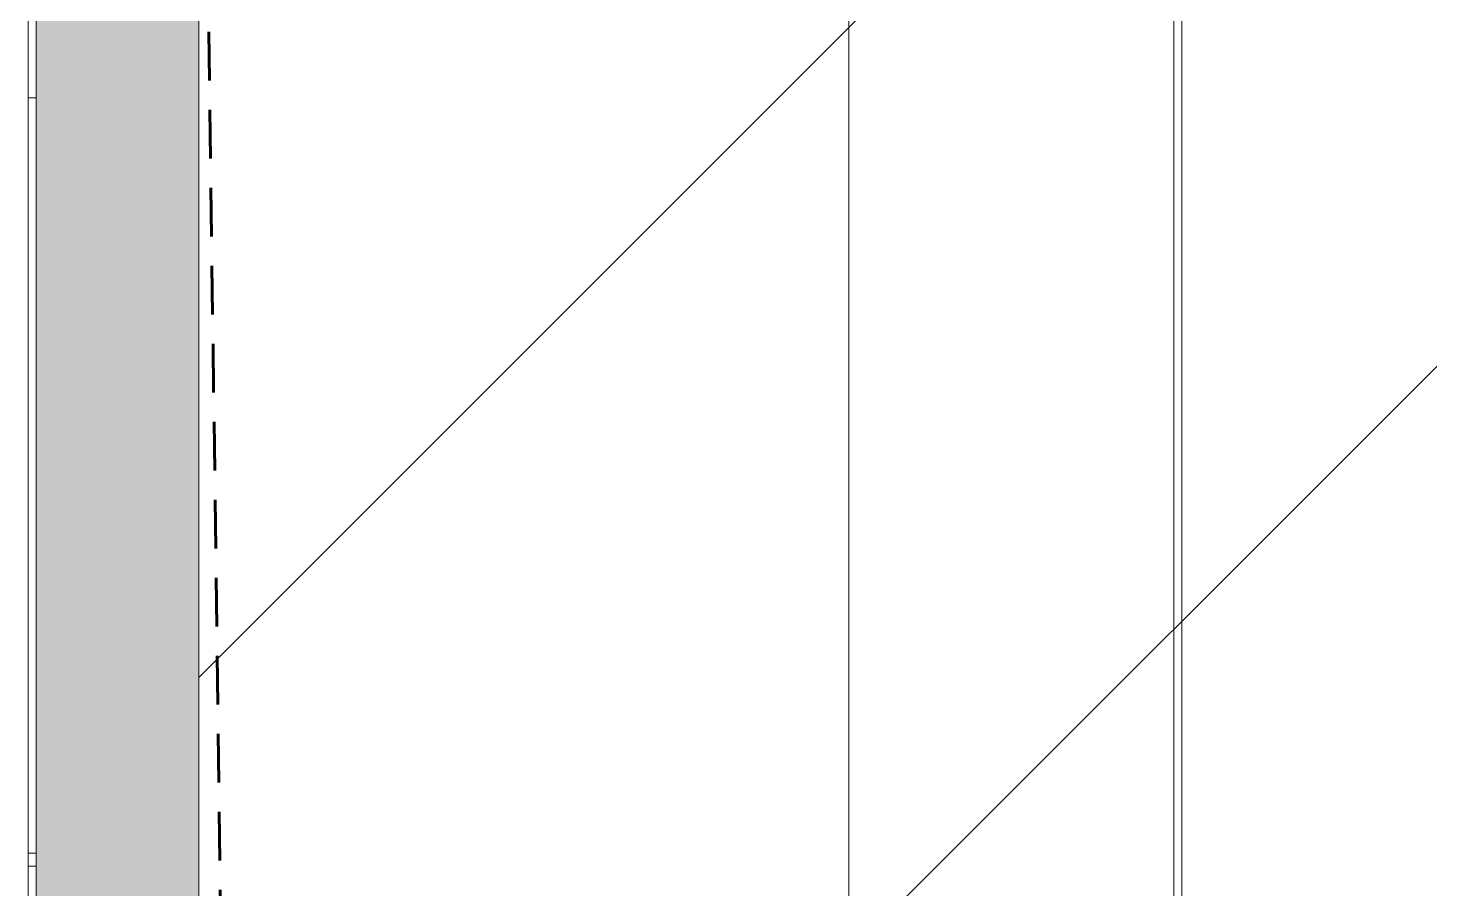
# Model space of a CAD drawing. Header units: millimetres. Extents: x -249154 to 415037, y -45458 to 354837.
# Drawn here: x 107173.7 to 107346.2, y 7745.1 to 7851 of the extents above; entities that cross this region are included whole.
import ezdxf

# ---------------------------------------------------------------- set-up
doc = ezdxf.new("R2010")
doc.units = ezdxf.units.MM
doc.linetypes.add('200_ШТРИХ__ш1_п0_6_', pattern=[320, 200, -120])
for name, color, linetype, lineweight in [('0) НЗ Ремонт штукатурка', 6, 'Continuous', 60), ('A-FLOR', 7, 'Continuous', 9), ('A-GENM-3', 7, 'Continuous', 5), ('I-WALL', 7, 'Continuous', 5), ('Оси', 7, 'Continuous', 9)]:
    doc.layers.add(name, color=color, linetype=linetype, lineweight=lineweight)
doc.layers.add('A-WALL-1', color=9, linetype='Continuous', lineweight=5, true_color=0x808080)
doc.layers.add('A-WALL-FNSH-1', color=9, linetype='Continuous', lineweight=5, true_color=0x808080)

# ---------------------------------------------------------------- blocks, each defined once
blk = doc.blocks.new('Рисунок_горы - Рисунок_горы-31934381-Объем проектирования 1 этажа')
at = {"layer": 'A-GENM-3'}
for p, q in [((107109, 10341.4), (107109, 6202.65)), ((107109, 8045.15), (107109, 7835.59)), ((107109, 7185.35), (107109, 7981.09))]:
    blk.add_line(p, q, dxfattribs=at)
for points, knots in [([(107109, 7955.53), (107109, 7955.53), (107109, 8012.16), (107109, 8097.93), (107109, 8148.48)], [0.77777778, 0.77777778, 0.77777778, 0.77777778, 0.77777779, 0.8, 0.8, 0.8, 0.8]), ([(107109, 8148.48), (107109, 8148.48), (107109, 8097.93), (107109, 8012.16), (107109, 7955.53)], [0.26618705, 0.26618705, 0.26618705, 0.26618705, 0.26618706, 0.273381295, 0.273381295, 0.273381295, 0.273381295]), ([(107109, 7980.14), (107109, 7980.14), (107109, 7981.73), (107109, 7983.29), (107109, 7984.83)], [0.622222222, 0.622222222, 0.622222222, 0.622222222, 0.622222232, 0.623651394, 0.623651394, 0.623651394, 0.623651394]), ([(107109, 7835.59), (107109, 7835.59), (107109, 7850.17), (107109, 7943.94), (107109, 7955.53)], [0.75555556, 0.75555556, 0.75555556, 0.75555556, 0.75555557, 0.77777778, 0.77777778, 0.77777778, 0.77777778]), ([(107109, 7955.53), (107109, 7955.53), (107109, 7943.94), (107109, 7850.17), (107109, 7835.59)], [0.273381295, 0.273381295, 0.273381295, 0.273381295, 0.273381305, 0.28057554, 0.28057554, 0.28057554, 0.28057554])]:
    blk.add_open_spline(points, degree=3, knots=knots, dxfattribs=at)
for points in [[(107109, 7987.08), (107109, 7987.14), (107109, 7987.2), (107109, 7987.26)], [(107109, 7985.01), (107109, 7985.71), (107109, 7986.4), (107109, 7987.08)], [(107109, 7986.51), (107109, 7966.1), (107109, 7895.75), (107109, 7868.5)], [(107109, 7796.34), (107109, 7808.56), (107109, 7973.6), (107109, 7985.81)], [(107109, 7984.83), (107109, 7984.89), (107109, 7984.95), (107109, 7985.01)], [(107109, 7978.79), (107109, 7979.21), (107109, 7979.66), (107109, 7980.14)], [(107109, 7978.6), (107109, 7978.65), (107109, 7978.7), (107109, 7978.75)], [(107109, 7978.54), (107109, 7975.28), (107109, 7970.92), (107109, 7978.55)], [(107109, 7978.47), (107109, 7978.48), (107109, 7978.49), (107109, 7978.5)], [(107109, 7978.44), (107109, 7978.45), (107109, 7978.46), (107109, 7978.47)], [(107109, 7978.39), (107109, 7978.41), (107109, 7978.42), (107109, 7978.44)], [(107109, 7978.36), (107109, 7975.15), (107109, 7971.11), (107109, 7978.39)], [(107109, 7978.24), (107109, 7978.27), (107109, 7978.31), (107109, 7978.34)], [(107109, 7978.34), (107109, 7978.18), (107109, 7978.02), (107109, 7977.86)], [(107109, 7978.02), (107109, 7978.07), (107109, 7978.12), (107109, 7978.18)], [(107109, 7978), (107109, 7978.01), (107109, 7978.02), (107109, 7978.02)], [(107109, 7977.97), (107109, 7974.91), (107109, 7971.54), (107109, 7978)], [(107109, 7977.61), (107109, 7977.73), (107109, 7977.85), (107109, 7977.97)], [(107109, 7977.86), (107109, 7977.86), (107109, 7977.86), (107109, 7977.86)], [(107109, 7977.84), (107109, 7977.84), (107109, 7977.84), (107109, 7977.83)], [(107109, 7977.83), (107109, 7977.82), (107109, 7977.82), (107109, 7977.82)], [(107109, 7977.83), (107109, 7974.83), (107109, 7971.7), (107109, 7977.83)], [(107109, 7977.82), (107109, 7974.82), (107109, 7971.71), (107109, 7977.81)], [(107109, 7977.82), (107109, 7977.82), (107109, 7977.82), (107109, 7977.82)], [(107109, 7977.81), (107109, 7977.8), (107109, 7977.8), (107109, 7977.8)], [(107109, 7977.81), (107109, 7974.82), (107109, 7971.72), (107109, 7977.81)], [(107109, 7977.8), (107109, 7977.77), (107109, 7977.74), (107109, 7977.72)], [(107109, 7977.72), (107109, 7977.71), (107109, 7977.71), (107109, 7977.71)], [(107109, 7977.71), (107109, 7977.69), (107109, 7977.68), (107109, 7977.66)], [(107109, 7977.71), (107109, 7974.77), (107109, 7971.82), (107109, 7977.71)], [(107109, 7977.66), (107109, 7977.65), (107109, 7977.63), (107109, 7977.62)], [(107109, 7977.62), (107109, 7977.61), (107109, 7977.61), (107109, 7977.61)], [(107109, 7977.48), (107109, 7977.52), (107109, 7977.57), (107109, 7977.61)], [(107109, 7977.61), (107109, 7977.6), (107109, 7977.6), (107109, 7977.59)], [(107109, 7977.59), (107109, 7977.58), (107109, 7977.58), (107109, 7977.57)], [(107109, 7977.57), (107109, 7977.56), (107109, 7977.56), (107109, 7977.56)], [(107109, 7977.57), (107109, 7977.57), (107109, 7977.57), (107109, 7977.57)], [(107109, 7977.56), (107109, 7974.7), (107109, 7971.97), (107109, 7977.55)], [(107109, 7977.54), (107109, 7974.69), (107109, 7971.99), (107109, 7977.53)], [(107109, 7977.53), (107109, 7974.68), (107109, 7972), (107109, 7977.52)], [(107109, 7977.51), (107109, 7974.68), (107109, 7972.01), (107109, 7977.5)], [(107109, 7977.5), (107109, 7977.43), (107109, 7977.36), (107109, 7977.28)], [(107109, 7976.98), (107109, 7977.11), (107109, 7977.24), (107109, 7977.38)], [(107109, 7977.28), (107109, 7977.28), (107109, 7977.27), (107109, 7977.27)], [(107109, 7977.27), (107109, 7977.26), (107109, 7977.26), (107109, 7977.26)], [(107109, 7977.26), (107109, 7977.25), (107109, 7977.25), (107109, 7977.24)], [(107109, 7977.24), (107109, 7977.24), (107109, 7977.24), (107109, 7977.23)], [(107109, 7977.23), (107109, 7977.21), (107109, 7977.19), (107109, 7977.16)], [(107109, 7977.16), (107109, 7977.13), (107109, 7977.1), (107109, 7977.06)], [(107109, 7976.94), (107109, 7974.45), (107109, 7972.53), (107109, 7976.96)], [(107109, 7976.83), (107109, 7974.41), (107109, 7972.63), (107109, 7976.86)], [(107109, 7976.71), (107109, 7976.74), (107109, 7976.76), (107109, 7976.78)], [(107109, 7976.64), (107109, 7976.66), (107109, 7976.69), (107109, 7976.71)], [(107109, 7976.49), (107109, 7976.53), (107109, 7976.58), (107109, 7976.62)], [(107109, 7976.48), (107109, 7976.48), (107109, 7976.48), (107109, 7976.49)], [(107109, 7976.47), (107109, 7974.32), (107109, 7972.93), (107109, 7976.48)], [(107109, 7976.46), (107109, 7976.46), (107109, 7976.46), (107109, 7976.46)], [(107109, 7976.45), (107109, 7974.32), (107109, 7972.95), (107109, 7976.46)], [(107109, 7976.44), (107109, 7974.31), (107109, 7972.96), (107109, 7976.44)], [(107109, 7976.42), (107109, 7976.42), (107109, 7976.43), (107109, 7976.43)], [(107109, 7976.41), (107109, 7976.42), (107109, 7976.42), (107109, 7976.42)], [(107109, 7976.41), (107109, 7976.41), (107109, 7976.41), (107109, 7976.41)], [(107109, 7976.4), (107109, 7974.31), (107109, 7972.99), (107109, 7976.41)], [(107109, 7975.66), (107109, 7975.88), (107109, 7976.12), (107109, 7976.39)], [(107109, 7975.65), (107109, 7975.66), (107109, 7975.66), (107109, 7975.66)], [(107109, 7975.64), (107109, 7975.65), (107109, 7975.65), (107109, 7975.65)], [(107109, 7975.64), (107109, 7974.2), (107109, 7973.56), (107109, 7975.64)], [(107109, 7975.58), (107109, 7974.19), (107109, 7973.6), (107109, 7975.6)], [(107109, 7975.56), (107109, 7975.57), (107109, 7975.57), (107109, 7975.58)], [(107109, 7975.53), (107109, 7975.54), (107109, 7975.54), (107109, 7975.54)], [(107109, 7975.48), (107109, 7975.5), (107109, 7975.52), (107109, 7975.53)], [(107109, 7975.46), (107109, 7975.47), (107109, 7975.47), (107109, 7975.48)], [(107109, 7975.45), (107109, 7975.45), (107109, 7975.46), (107109, 7975.46)], [(107109, 7975.37), (107109, 7975.4), (107109, 7975.42), (107109, 7975.45)], [(107109, 7975.37), (107109, 7974.19), (107109, 7973.74), (107109, 7975.37)], [(107109, 7975.27), (107109, 7975.3), (107109, 7975.32), (107109, 7975.35)]]:
    blk.add_open_spline(points, degree=3, dxfattribs=at)

msp = doc.modelspace()

# ---------------------------------------------------------------- hatches: boundary and pattern name
at = {"layer": 'I-WALL'}
h = msp.add_hatch(dxfattribs=at)
h.set_pattern_fill('FP_1', color=256, style=0, pattern_type=2)
h.set_pattern_definition([(45, (64.7, -136.06), (-114.04925, 114.04925), []), (45, (178.75, -136.06), (-114.04925, 114.04925), [201.612, -40.322, 6.706, -33.617])])
h.paths.add_polyline_path([(107414.7, 2263.94), (107414.7, 10243.94), (107194.7, 10263.94), (107194.7, 2263.94), (107414.5, 2263.94)])
h.paths.add_polyline_path([(107414.7, 10243.94), (107414.7, 10463.94), (107194.7, 10463.94), (107194.74, 10263.94)])
h = msp.add_hatch(dxfattribs=at)
h.set_pattern_fill('FP_191', color=256, style=0, pattern_type=2)
h.set_pattern_definition([(0, (64.7, -136.06), (243.84, 60.96), [20.117, -162.763, 20.117, -162.763, -975.36]), (0, (64.7, -136.06), (243.84, 60.96), [-365.76, 20.117, -345.643, 20.117, -162.763, -426.72]), (0, (64.7, -136.06), (243.84, 60.96), [-914.4, 20.117, -101.803, 20.117, -284.683]), (120, (156.14, -105.58), (-174.71291, 180.691634), [20.117, -162.763, 20.117, -162.763, -975.36]), (120, (156.14, -105.58), (-174.71291, 180.691634), [-365.76, 20.117, -345.643, 20.117, -162.763, -426.72]), (120, (156.14, -105.58), (-174.71291, 180.691634), [-914.4, 20.117, -101.803, 20.117, -284.683]), (240, (186.62, 16.34), (-69.12709, -241.651634), [20.117, -162.763, 20.117, -162.763, -975.36]), (240, (186.62, 16.34), (-69.12709, -241.651634), [-365.76, 20.117, -345.643, 20.117, -162.763, -426.72]), (240, (186.62, 16.34), (-69.12709, -241.651634), [-914.4, 20.117, -101.803, 20.117, -284.683])])
h.paths.add_polyline_path([(107194.7, 13.94), (107194.7, 10243.94), (107174.7, 10243.94), (107174.7, 13.94)])

# ---------------------------------------------------------------- linework, layer by layer
at = {"layer": '0) НЗ Ремонт штукатурка', "color": 3, "linetype": '200_ШТРИХ__ш1_п0_6_', "ltscale": 0.03}
msp.add_lwpolyline([(107269.21, 2277.03), (107173.7, 9544.04)], dxfattribs=at)
at = {"layer": 'A-FLOR'}
msp.add_line((107174.7, 10243.94), (107174.7, 33.94), dxfattribs=at)
at = {"layer": 'A-WALL-1'}
msp.add_line((107194.7, 13.94), (107194.7, 10463.94), dxfattribs=at)
at = {"layer": 'A-WALL-FNSH-1'}
for p, q in [((107314.7, 10253.94), (107314.7, 24.44)), ((107315.7, 24.44), (107315.7, 10253.94)), ((107173.7, 8581.56), (107173.7, 7600.42)), ((107174.7, 7749.46), (107173.7, 7749.46)), ((107173.7, 7747.87), (107174.7, 7747.87))]:
    msp.add_line(p, q, dxfattribs=at)
at = {"layer": 'I-WALL'}
msp.add_line((107174.7, 7842.41), (107173.7, 7842.41), dxfattribs=at)
for points in [[(107173.7, 7749.46), (107173.7, 7854.69), (107173.7, 7954.07), (107173.7, 8047.62)], [(107173.7, 8047.62), (107173.7, 7957.63), (107173.7, 7857.71), (107173.7, 7747.87)]]:
    msp.add_open_spline(points, degree=3, dxfattribs=at)
for points, knots in [([(107173.7, 7702.1), (107173.7, 7706.89), (107173.7, 7711.67), (107173.7, 7719.89), (107173.7, 7734.93), (107173.7, 7749.22), (107173.7, 7763.88), (107173.7, 7778.54), (107173.7, 7791.78), (107173.7, 7807.45), (107173.7, 7823.22), (107173.7, 7833.11), (107173.7, 7843.9), (107173.7, 7841.27), (107173.7, 7822.56), (107173.7, 7783.98), (107173.7, 7756.19), (107173.7, 7729.55), (107173.7, 7726.34), (107173.7, 7714.37), (107173.7, 7705.14), (107173.7, 7697.56), (107173.7, 7695.33), (107173.7, 7701.65)], [-1.570099, -1.570099, -1.570099, -1.570099, -1.541159, -1.501754, -1.446541, -1.382724, -1.319119, -1.257396, -1.183774, -1.104802, -1.027747, -0.955254, -0.896935, -0.833013, -0.751105, -0.652602, -0.534539, -0.451116, -0.365944, -0.289006, -0.185438, -0.086085, 0, 0, 0, 0]), ([(107173.7, 7696.02), (107173.7, 7696.02), (107173.7, 7697.84), (107173.7, 7703.55), (107173.7, 7712.25), (107173.7, 7723.74), (107173.7, 7726.8), (107173.7, 7752.94), (107173.7, 7780.7), (107173.7, 7819.52), (107173.7, 7836.86), (107173.7, 7839.7), (107173.7, 7839.7)], [-1.5163884, -1.5163884, -1.5163884, -1.5163884, -1.4840141, -1.3846612, -1.2810928, -1.204155, -1.1189823, -1.0355598, -0.9174963, -0.818994, -0.7370854, -0.6931322, -0.6931322, -0.6931322, -0.6931322]), ([(107173.7, 7839.7), (107173.7, 7839.68), (107173.7, 7838.83), (107173.7, 7830.85), (107173.7, 7821.18), (107173.7, 7805.76), (107173.7, 7790.51), (107173.7, 7777.48), (107173.7, 7763.09), (107173.7, 7748.6), (107173.7, 7734.55), (107173.7, 7719.76), (107173.7, 7711.64), (107173.7, 7706.84), (107173.7, 7701.87)], [-0.6919079, -0.6919079, -0.6919079, -0.6919079, -0.6731638, -0.6148448, -0.5423521, -0.4652963, -0.3863246, -0.3127028, -0.2509793, -0.1873747, -0.1235577, -0.0683443, -0.0289394, 0, 0, 0, 0])]:
    msp.add_open_spline(points, degree=3, knots=knots, dxfattribs=at)
at = {"layer": 'Оси'}
msp.add_lwpolyline([(107274.7, -2042.32), (107274.7, 2957.68), (107274.7, 16892.22), (107274.7, 21892.22)], dxfattribs=at)

# ---------------------------------------------------------------- block references
at = {"layer": 'A-GENM-3'}
msp.add_blockref('Рисунок_горы - Рисунок_горы-31934381-Объем проектирования 1 этажа', (64.7, -136.06), dxfattribs=at)

doc.saveas('drawing.dxf')
